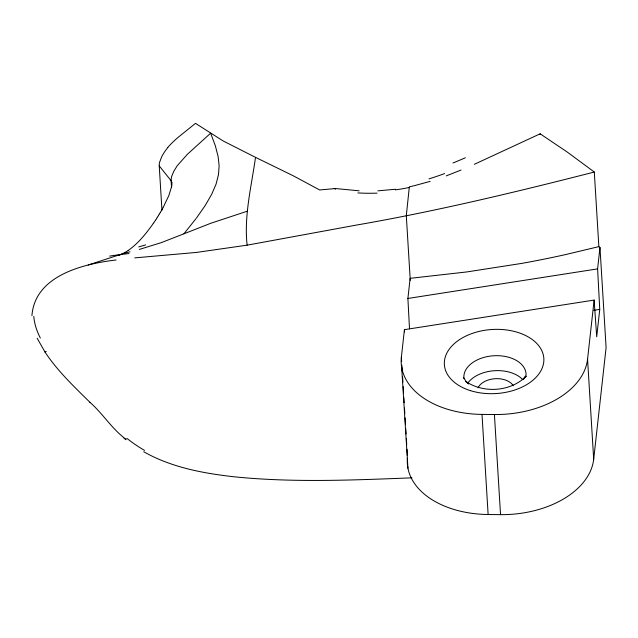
<?xml version="1.0" encoding="UTF-8"?>
<svg xmlns="http://www.w3.org/2000/svg" width="638" height="638" viewBox="0 0 638 638"><rect width="100%" height="100%" fill="white"/><g stroke="black" fill="none" stroke-linecap="round" stroke-linejoin="round"><path stroke-width="0.96" d="M540.139 134.578L540.155 133.805L474.337 164.309M31.932 315.666C34.907 275.441 83.347 263.869 116.092 259.977M335.325 189.366L335.365 188.529L359.154 190.818M167.722 147.474A63.959 40.513 -49.9 0 1 178.776 136.803L195.515 123.357L223.244 141.014L255.527 157.355C251.444 186.408 243.907 215.628 247.105 245.167L196.368 252.433L134.73 257.88M401.645 361.618L401.374 357.152L404.428 329.663L594.13 300.083L596.705 336.808L599.752 309.382L597.599 268.885L599.975 247.496L598.859 246.627L594.297 172.029L567.126 151.972L540.155 133.805M409.508 328.841L407.897 298.464L410.13 278.335L466.841 271.932L521.613 263.422A728.827 469.448 -3.5 0 0 565.412 254.618L598.859 246.627M407.403 458.188A87.207 56.176 -3.5 0 0 488.126 514.507L500.535 514.643A87.207 56.176 -3.5 0 0 593.683 459.264L587.566 359.154L594.13 300.083M593.691 459.264L606.1 347.606L599.975 247.496M171.662 186.432L168.823 195.611L163.224 207.318M163.001 207.733L162.084 209.392M161.853 209.798L161.262 210.835M161.031 211.242L160.433 212.271M160.186 212.677L159.699 213.499M159.452 213.913L159.085 214.528M158.838 214.934L158.336 215.748M158.08 216.154L157.698 216.768M157.442 217.175L157.052 217.789M156.796 218.196L156.27 219.001M156.007 219.408L155.608 220.014M525.521 375.822L522.993 379.682L526.334 376.021C511.046 391.804 483.66 393.646 465.7 381.404L468.547 383.845M155.337 220.421L154.117 222.239M153.846 222.638L153.152 223.643M152.873 224.05C145.895 233.851 138.167 243.421 128.278 250.439M196.616 217.829L205.276 205.404L211.704 194.255L216.051 184.191L218.499 174.637L219.129 165.744L218.124 156.549L215.333 145.751L210.644 133.19L187.5 154.181L177.292 165.641L173.743 171.383L171.558 176.702L171.08 179.948L171.526 187.596M196.121 218.483L183.919 233.811L161.318 242.615L139.331 249.434M167.818 147.561L166.063 149.794A32.219 20.408 -49.9 0 0 161.621 156.94L159.556 162.403A14.259 9.036 -49.9 0 0 159.237 165.896L161.948 210.245M125.391 439.103L126.212 438.338M118.716 255.495L122.967 253.565L130.016 251.827M37.163 338.22L45.003 352.056L46.183 351.394M461.019 170.059L446.265 175.881M183.919 233.811L210.859 223.244L247.4 211.162M120.885 254.347L88.211 264.985M430.171 181.375L413.831 185.817M594.297 172.029C515.337 192.221 436.041 211.298 355.693 225.206L247.105 245.167M413.177 185.969L409.341 186.822L406.302 215.644L410.258 280.313M407.897 298.464L597.599 268.885M593.85 310.299L599.752 309.382M395.432 189.247L377.848 190.85M335.365 188.529L334.145 188.665M333.969 188.681L319.654 189.964L293.815 176.08L255.527 157.355M411.949 477.838C353.085 480.111 293.943 482.743 235.199 476.905C203.721 473.444 171.622 467.55 143.749 451.768M401.374 357.152A87.207 56.176 -3.5 0 0 482.001 414.405L494.418 414.533A87.207 56.176 -3.5 0 0 587.566 359.154M126.188 439.757L125.79 439.43M123.979 437.756C111.036 427.5 102.295 413.105 89.878 402.267M468.563 383.789L465.812 381.133L463.467 377.401M159.237 165.896L171.104 180.713L171.805 182.34M45.003 352.056C57.189 370.519 73.298 385.886 88.961 401.334A26.142 17.952 38 0 0 89.862 402.283M404.428 329.663L404.588 331.959M407.953 468.316L401.685 367.416M494.418 414.533L500.535 514.643M482.001 414.405L488.126 514.507M401.86 365.199L402.243 371.452M402.578 376.819L402.905 382.178M403.176 386.644L403.559 392.904M403.83 397.37L404.157 402.738M404.492 408.097L404.819 413.464M405.09 417.93L405.473 424.19M405.744 428.656L406.071 434.023M406.35 438.489L406.733 444.75M407.004 449.216L407.387 455.476M123.788 437.899A28.973 18.965 32.7 0 1 125.192 439.223M128.206 250.391A31.071 20.017 -3.5 0 1 120.957 254.426M171.869 182.332A31.469 20.272 -3.5 0 1 171.606 186.432M145.663 244.904A50.051 4.865 -18.4 0 1 138.725 246.914M478.053 387.792A18.685 12.034 -3.5 0 1 495.248 378.701A18.685 12.034 -3.5 0 1 513.295 385.759M144.579 450.404A115.55 98.547 25.5 0 1 127.265 438.625M463.962 378.541A31.142 20.065 -3.5 0 1 493.94 355.749A31.142 20.065 -3.5 0 1 526.071 374.992M467.702 383.215A31.15 20.065 -3.5 0 1 494.027 370.742A31.15 20.065 -3.5 0 1 522.283 379.155M409.444 187.428A118.469 69.869 -13.1 0 1 395.416 189.877M109.632 256.101A194.789 69.119 6 0 1 129.02 253.581M40.346 338.052A59.198 36.031 43 0 1 33.806 316.4M465.381 157.769A278.718 110.071 -16.7 0 1 452.996 162.985M444.622 173.56A176 95.198 -13.7 0 1 428.975 178.879M377.074 193.131A128.836 70.993 -12.5 0 1 357.902 192.915M470.637 390.695A49.836 32.099 -3.5 0 0 543.847 358.676A49.836 32.099 -3.5 0 0 467.798 335.173A49.836 32.099 -3.5 0 0 470.637 390.695"/></g></svg>
